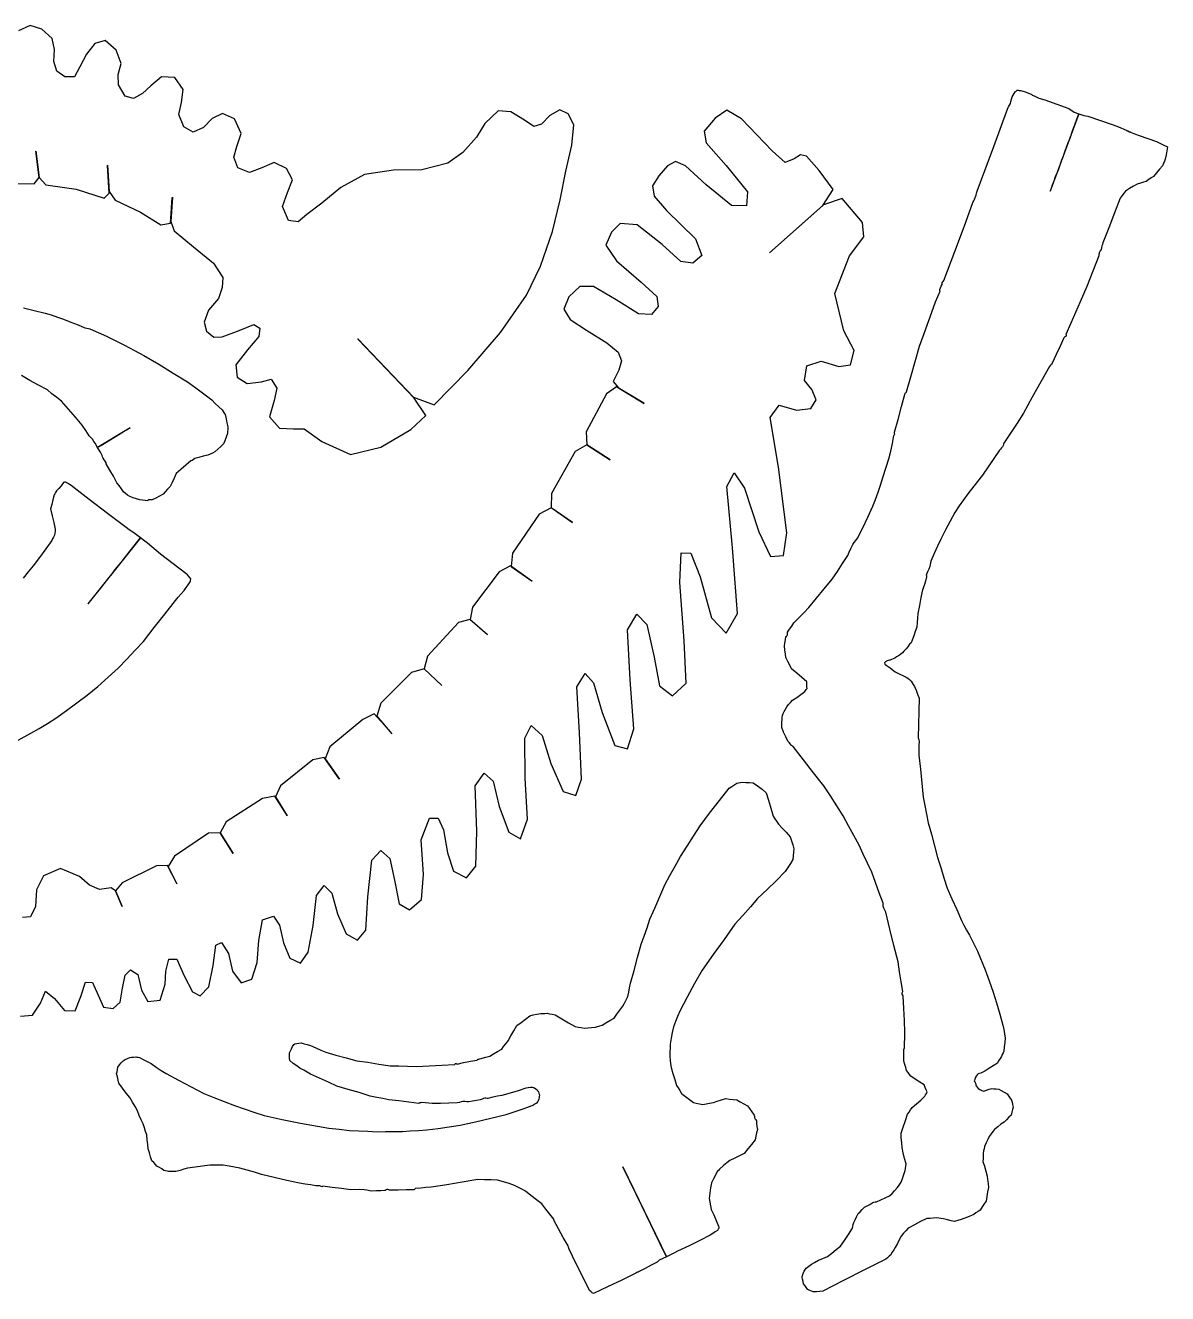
# Model space of a CAD drawing. Header units: millimetres. Extents: x 97 to 167.9, y 1 to 47.4.
# Drawn here: x 126.44 to 167.92, y 1.15 to 47.22 of the extents above; entities that cross this region are included whole.
import ezdxf

# ---------------------------------------------------------------- set-up
doc = ezdxf.new("R2010")
doc.units = ezdxf.units.MM

msp = doc.modelspace()

# ---------------------------------------------------------------- linework, layer by layer
at = {"flags": 128}
for points in [[(143.6973, 36.0631), (144.644425, 37.419533), (145.151733, 38.480333), (145.589233, 39.730333), (145.866633, 40.882633), (146.06365, 41.92285), (146.291217, 42.868283), (146.359883, 43.61195), (146.1483, 44.0067), (145.850917, 44.155417), (145.484883, 43.94375), (145.1875, 43.62915), (144.907283, 43.543333), (144.564167, 43.77215), (144.078083, 44.08675), (143.614883, 44.115367), (143.12875, 43.652017), (142.819967, 43.165767), (142.333883, 42.605167), (141.784867, 42.216133), (140.841317, 41.97015), (139.811933, 41.96445), (138.753967, 41.804267), (137.901867, 41.33515), (137.209867, 40.768817), (136.6666, 40.3455), (136.3464, 40.088117), (136.00325, 40.128133), (135.780217, 40.637283), (135.9575, 41.1464), (136.1405, 41.615467), (135.923183, 42.021633), (135.482833, 42.244733), (135.031083, 42.050233), (134.579283, 41.872883), (134.1618, 42.044533), (134.013133, 42.433533), (134.127483, 42.816783), (134.281883, 43.2973), (134.041717, 43.823633), (133.607133, 44.023833), (133.229667, 43.835033), (132.915133, 43.508983), (132.537733, 43.343067), (132.20035, 43.531867), (132.011617, 43.97805), (132.1088, 44.418533), (132.171733, 44.893333), (131.874383, 45.3224), (131.388283, 45.356717), (130.999367, 45.024917), (130.696267, 44.750317), (130.370317, 44.561567), (130.061517, 44.653083), (129.82705, 45.064983), (129.815617, 45.442533), (129.918567, 45.837267), (129.741267, 46.317767), (129.34665, 46.672433), (128.969233, 46.56375), (128.660433, 46.180467), (128.42595, 45.717117), (128.225767, 45.351), (127.87695, 45.3567), (127.585317, 45.562667), (127.476683, 45.905883), (127.49955, 46.34635), (127.413767, 46.7411), (127.042033, 47.084367), (126.618867, 47.22165), (126.195667, 47.027133)], [(158.2442, 12.4794), (158.1919, 12.8384), (158.1409, 13.2067), (157.986, 13.7976), (157.8354, 14.3969), (157.6869, 15.0063), (157.6513, 15.0776), (157.6211, 15.1514), (157.5977, 15.2287), (157.5915, 15.2545), (157.589, 15.2912), (157.5893, 15.3357), (157.4463, 15.7096), (157.3092, 16.0866), (157.1796, 16.4668), (157.0191, 16.7876), (156.8642, 17.1109), (156.7162, 17.4378), (156.5329, 17.7915), (156.3396, 18.1469), (156.1372, 18.5065), (155.9122, 18.8683), (155.6777, 19.2342), (155.434, 19.6022), (155.0658, 20.0706), (154.6947, 20.5462), (154.3209, 21.0271), (154.3064, 21.0424), (154.285, 21.054), (154.2582, 21.0628), (154.2264, 21.1135), (154.1843, 21.1663), (154.1335, 21.2231), (154.0535, 21.3834), (153.9789, 21.5464), (153.9113, 21.7129), (153.911, 21.8018), (153.9141, 21.8993), (153.9199, 22.0069), (153.929, 22.0781), (153.9433, 22.1521), (153.9648, 22.2294), (154.003, 22.3004), (154.0449, 22.3809), (154.0896, 22.4698), (154.1608, 22.5504), (154.2318, 22.6306), (154.3032, 22.7107), (154.4544, 22.8084), (154.6032, 22.9118), (154.7484, 23.0223), (154.7752, 23.0577), (154.8015, 23.0936), (154.8287, 23.129), (154.8222, 23.1997), (154.8194, 23.2804), (154.8197, 23.3695), (154.6454, 23.5273), (154.4608, 23.6866), (154.2675, 23.8506), (154.2026, 23.9805), (154.1339, 24.1179), (154.0627, 24.2604), (154.0425, 24.3902), (154.0235, 24.5301), (154.0091, 24.6787), (154.0244, 24.7823), (154.0414, 24.8952), (154.0626, 25.0172), (154.0805, 25.0262), (154.0958, 25.0406), (154.1074, 25.062), (154.1135, 25.0938), (154.116, 25.133), (154.1163, 25.1776), (154.1966, 25.2848), (154.2736, 25.3966), (154.3478, 25.516), (154.526, 25.6943), (154.7064, 25.8804), (154.8911, 26.0772), (155.1672, 26.4154), (155.4488, 26.7566), (155.7373, 27.1013), (155.9309, 27.3825), (156.1202, 27.6712), (156.3076, 27.9649), (156.3638, 28.0888), (156.4237, 28.2235), (156.4858, 28.3661), (156.539, 28.4372), (156.5978, 28.5111), (156.6636, 28.5888), (156.851, 28.9716), (157.0352, 29.36), (157.2161, 29.7551), (157.3141, 30.0043), (157.4093, 30.2595), (157.5016, 30.5214), (157.5958, 30.8351), (157.8042, 31.4738), (157.8666, 31.7503), (157.926, 32.0319), (157.9824, 32.3201), (157.9975, 32.3345), (158.0088, 32.3558), (158.0177, 32.3826), (158.0089, 32.4003), (158.0054, 32.421), (158.0092, 32.4449), (158.1338, 32.908), (158.2611, 33.3791), (158.3924, 33.8612), (158.4098, 33.8698), (158.4249, 33.8845), (158.4367, 33.9058), (158.5934, 34.4515), (158.7548, 35.0063), (158.9177, 35.5711), (159.0871, 36.0341), (159.2534, 36.5024), (159.417, 36.9782), (159.4968, 37.1742), (159.5771, 37.3703), (159.6571, 37.566), (159.648, 37.5838), (159.6448, 37.604), (159.6482, 37.6285), (159.6717, 37.6843), (159.7017, 37.7441), (159.7373, 37.8066), (159.7338, 37.8271), (159.7346, 37.8564), (159.7371, 37.8955), (159.7555, 37.9046), (159.7758, 37.9213), (159.7996, 37.9491), (160.0658, 38.6544), (160.329, 39.3624), (160.5905, 40.0764), (160.8508, 40.79), (160.8865, 40.8521), (160.9222, 40.9148), (160.9154, 40.9131), (160.9665, 41.0484), (160.9811, 41.1222), (161.0022, 41.1998), (161.2822, 41.9454), (161.5601, 42.6942), (161.8407, 43.4512), (162.1249, 44.2097), (162.1482, 44.2661), (162.1782, 44.326), (162.2141, 44.3879), (162.2284, 44.4618), (162.2498, 44.5396), (162.2762, 44.6198), (162.3118, 44.6817), (162.3474, 44.7444), (162.3829, 44.8062), (162.4067, 44.8183), (162.4337, 44.8388), (162.4634, 44.8691), (162.4956, 44.8625), (162.5348, 44.86), (162.579, 44.8601), (162.713, 44.8153), (162.8487, 44.7654), (162.989, 44.7085), (162.9978, 44.6909), (163.0792, 44.6614), (163.2511, 44.5826), (163.4637, 44.5162), (163.8973, 44.361), (164.3335, 44.201), (164.5304, 44.0739), (164.6992, 44.0099), (163.658, 41.1942), (163.6883, 41.2729), (163.7155, 41.3395), (163.7458, 41.4304), (163.8003, 41.5727), (163.8517, 41.7271), (163.9546, 41.9693), (164.0848, 42.3417), (164.1241, 42.4476), (164.2028, 42.6626), (164.2997, 42.929), (164.3783, 43.1198), (164.4147, 43.2348), (164.4449, 43.3196), (164.4843, 43.4286), (164.5539, 43.6042), (164.6296, 43.8191), (164.6992, 44.0099), (164.8818, 43.9431), (165.0283, 43.9248), (165.4852, 43.7676), (165.9457, 43.6039), (166.1385, 43.5362), (166.4177, 43.4167), (166.432, 43.4019), (166.4533, 43.3899), (166.4453, 43.4016), (166.4775, 43.3954), (166.5326, 43.3498), (166.5603, 43.3544), (166.5741, 43.3394), (166.7547, 43.271), (166.8923, 43.2247), (167.1981, 43.1166), (167.5131, 43.0069), (167.6429, 42.9384), (167.7801, 42.8739), (167.9226, 42.8111), (167.8996, 42.6659), (167.8695, 42.517), (167.8336, 42.3658), (167.8071, 42.2856), (167.7752, 42.2029), (167.7361, 42.1165), (167.6326, 41.998), (167.5243, 41.8708), (167.4149, 41.7336), (167.3286, 41.6837), (167.2405, 41.6238), (167.148, 41.5554), (167.0444, 41.5256), (166.9342, 41.4933), (166.8184, 41.4575), (166.6784, 41.3805), (166.5368, 41.2946), (166.3909, 41.199), (166.332, 41.1254), (166.2687, 41.0423), (166.204, 40.9498), (165.9962, 40.4162), (165.7852, 39.872), (165.5709, 39.3198), (165.5535, 39.2666), (165.5381, 39.2079), (165.5267, 39.1417), (165.5035, 39.0856), (165.4733, 39.0263), (165.4376, 38.9636), (165.4313, 38.9317), (165.4287, 38.8928), (165.4287, 38.8477), (165.2098, 38.293), (164.9832, 37.7349), (164.7516, 37.1737), (164.5794, 36.7916), (164.4043, 36.3989), (164.2259, 35.998), (164.2349, 35.9803), (164.2385, 35.9598), (164.2352, 35.9357), (164.2117, 35.924), (164.1842, 35.9036), (164.155, 35.8734), (164.0149, 35.574), (163.8735, 35.2651), (163.7273, 34.9471), (163.7004, 34.9115), (163.6687, 34.8731), (163.6293, 34.8317), (163.3213, 34.2766), (163.0082, 33.7125), (162.6937, 33.1393), (162.4534, 32.7744), (162.2126, 32.409), (161.9723, 32.0441), (161.9609, 32.009), (161.9457, 31.9635), (161.928, 31.91), (161.8959, 31.8719), (161.8564, 31.83), (161.8119, 31.7853), (161.6073, 31.4828), (161.4022, 31.1797), (161.1973, 30.8772), (161.0192, 30.6545), (160.663, 30.2092), (160.5054, 29.9901), (160.3513, 29.7636), (160.1998, 29.5322), (160.0243, 29.2151), (159.8528, 28.8909), (159.683, 28.5614), (159.5672, 28.303), (159.4489, 28.0371), (159.3268, 27.7601), (159.3115, 27.7009), (159.3002, 27.6354), (159.2912, 27.564), (159.2491, 27.4698), (159.2057, 27.3652), (159.1573, 27.2523), (159.1664, 27.2344), (159.1703, 27.214), (159.1667, 27.1901), (159.1256, 27.0358), (159.0774, 26.8783), (159.0239, 26.7183), (158.9642, 26.4365), (158.9081, 26.1479), (158.8544, 25.8539), (158.8456, 25.6939), (158.8313, 25.5307), (158.8101, 25.3642), (158.7566, 25.2038), (158.7031, 25.044), (158.6494, 24.8832), (158.6043, 24.7973), (158.5533, 24.7403), (158.4904, 24.6474), (158.4304, 24.5724), (158.3375, 24.4945), (158.2895, 24.4315), (158.1846, 24.3445), (158.0797, 24.2876), (158.0138, 24.2396), (157.8913, 24.1873), (157.8489, 24.1646), (157.8219, 24.1616), (157.774, 24.1526), (157.738, 24.1436), (157.714, 24.1286), (157.696, 24.1167), (157.6781, 24.1017), (157.6691, 24.0897), (157.6469, 24.0676), (157.6566, 24.019), (157.699, 23.9787), (157.744, 23.9547), (157.8445, 23.88), (157.9179, 23.8288), (157.9778, 23.7808), (158.0258, 23.7389), (158.106, 23.6988), (158.203, 23.6515), (158.3111, 23.6006), (158.4267, 23.5474), (158.4872, 23.5143), (158.5503, 23.4635), (158.614, 23.3959), (158.6434, 23.3371), (158.6817, 23.274), (158.7295, 23.209), (158.7891, 23.0764), (158.8456, 22.9327), (158.8989, 22.7811), (158.8899, 22.3092), (158.8784, 21.8295), (158.8632, 21.3383), (158.8807, 21.3028), (158.8933, 21.2643), (158.8988, 21.2227), (158.8923, 21.057), (158.8897, 20.8842), (158.8899, 20.706), (158.9428, 20.1989), (158.9964, 19.6909), (159.0498, 19.183), (159.1119, 18.8803), (159.172, 18.5695), (159.2281, 18.248), (159.3436, 17.8381), (159.4566, 17.4205), (159.5663, 16.9922), (159.682, 16.627), (159.8005, 16.2562), (159.9223, 15.8789), (160.0915, 15.4957), (160.2637, 15.1075), (160.4391, 14.7117), (160.5281, 14.5337), (160.625, 14.353), (160.7331, 14.1687), (160.8753, 13.8838), (161.0127, 13.5959), (161.2938, 12.9127), (161.4424, 12.5127), (161.5876, 12.1024), (161.7096, 11.7114), (161.8278, 11.3094), (161.9435, 10.8997), (161.973, 10.7519), (162.0008, 10.5944), (162.0237, 10.4282), (162.0087, 10.2798), (161.9917, 10.1224), (161.9705, 9.956), (161.947, 9.8995), (161.9198, 9.8348), (161.8906, 9.7599), (161.8364, 9.6887), (161.786, 9.6118), (161.7387, 9.5283), (161.5872, 9.4304), (161.4358, 9.3326), (161.2847, 9.2343), (161.2133, 9.1987), (161.1339, 9.1657), (161.044, 9.1369), (161.0121, 9.098), (160.9755, 9.0509), (160.9373, 8.9937), (160.9284, 8.9671), (160.9168, 8.9328), (160.9017, 8.8872), (160.922, 8.8463), (160.9404, 8.7954), (160.9551, 8.7358), (160.9755, 8.6947), (161.0049, 8.6494), (161.0441, 8.6023), (161.106, 8.5662), (161.1739, 8.5335), (161.2488, 8.504), (161.3408, 8.5433), (161.4361, 8.5753), (161.5339, 8.6022), (161.6107, 8.5958), (161.6969, 8.5878), (161.7922, 8.5752), (161.8839, 8.5256), (161.9848, 8.471), (162.0949, 8.4148), (162.1386, 8.3409), (162.1927, 8.2636), (162.255, 8.1833), (162.2729, 8.1031), (162.2935, 8.0177), (162.3176, 7.925), (162.2934, 7.8395), (162.2676, 7.7442), (162.2376, 7.64), (162.1607, 7.5574), (162.0772, 7.4707), (161.9878, 7.3818), (161.8718, 7.3018), (161.7538, 7.2133), (161.6318, 7.1149), (161.5726, 7.0406), (161.5095, 6.9578), (161.4446, 6.8652), (161.3911, 6.7493), (161.3348, 6.6258), (161.2751, 6.4915), (161.2611, 6.4171), (161.2423, 6.3346), (161.2217, 6.2419), (161.222, 6.1525), (161.2193, 6.0556), (161.2129, 5.9482), (161.27, 5.7761), (161.3197, 5.6007), (161.3644, 5.4223), (161.3851, 5.2927), (161.4034, 5.1529), (161.4177, 5.0039), (161.3846, 4.8471), (161.3555, 4.683), (161.3283, 4.514), (161.261, 4.4134), (161.1887, 4.304), (161.115, 4.1843), (161.0407, 4.141), (160.9634, 4.0864), (160.8831, 4.0242), (160.6607, 3.9351), (160.4299, 3.8487), (160.1885, 3.766), (160.0612, 3.7984), (159.9248, 3.8342), (159.779, 3.873), (159.7021, 3.8792), (159.6159, 3.8871), (159.5206, 3.8997), (159.2986, 3.8846), (159.173, 3.8819), (158.9543, 3.7724), (158.7304, 3.6537), (158.5054, 3.5256), (158.4162, 3.4368), (158.3299, 3.3422), (158.2472, 3.2406), (158.1785, 3.1107), (158.1077, 2.9709), (158.033, 2.8222), (157.977, 2.7425), (157.9172, 2.6527), (157.8549, 2.5546), (157.8052, 2.5077), (157.7481, 2.4568), (157.6856, 2.4035), (156.9197, 2.0206), (156.1562, 1.6327), (155.3968, 1.237), (155.2897, 1.228), (155.1748, 1.2216), (155.0494, 1.2192), (154.9931, 1.2422), (154.9279, 1.27), (154.8534, 1.2991), (154.8122, 1.368), (154.7617, 1.4383), (154.7021, 1.5134), (154.6843, 1.5931), (154.6663, 1.6733), (154.6486, 1.7536), (154.6689, 1.8151), (154.6931, 1.8871), (154.72, 1.9674), (154.7466, 2.0029), (154.7731, 2.0383), (154.8002, 2.0741), (154.8977, 2.1456), (154.9959, 2.2168), (155.0941, 2.288), (155.2417, 2.3618), (155.3995, 2.434), (155.5658, 2.5017), (155.7264, 2.6263), (155.8863, 2.7509), (156.0468, 2.8757), (156.1866, 3.0859), (156.3282, 3.3058), (156.4746, 3.5346), (156.4895, 3.5935), (156.5066, 3.6616), (156.528, 3.7393), (156.5754, 3.8366), (156.6261, 3.9445), (156.6796, 4.0604), (156.7569, 4.1281), (156.8363, 4.2051), (156.9198, 4.2916), (157.0145, 4.3389), (157.1131, 4.3949), (157.2137, 4.4611), (157.2523, 4.4732), (157.2993, 4.4812), (157.3561, 4.4878), (157.5042, 4.5617), (157.6617, 4.6335), (157.8284, 4.7013), (157.9176, 4.7903), (158.0091, 4.8874), (158.1045, 4.9951), (158.1453, 5.0602), (158.1938, 5.1288), (158.2469, 5.1999), (158.2917, 5.3335), (158.3387, 5.475), (158.3897, 5.6273), (158.3985, 5.6987), (158.4101, 5.7782), (158.4249, 5.8679), (158.3719, 6.0638), (158.3237, 6.2627), (158.2827, 6.4651), (158.265, 6.634), (158.2524, 6.8059), (158.2473, 6.9813), (158.321, 7.2032), (158.3988, 7.4354), (158.4787, 7.676), (158.532, 7.747), (158.5883, 7.8261), (158.6482, 7.9164), (158.8058, 8.0461), (158.9598, 8.1838), (159.1113, 8.3263), (159.1353, 8.3673), (159.1608, 8.4178), (159.1913, 8.4775), (159.1531, 8.5543), (159.1166, 8.6403), (159.0846, 8.736), (158.9242, 8.8338), (158.7609, 8.9372), (158.595, 9.0475), (158.5537, 9.1161), (158.5031, 9.1864), (158.4432, 9.2613), (158.4138, 9.365), (158.3811, 9.4752), (158.3452, 9.5909), (158.3428, 9.7299), (158.3419, 9.8786), (158.3454, 10.036), (158.3506, 10.0388), (158.3607, 10.0507), (158.3721, 10.0718), (158.3722, 10.2501), (158.3749, 10.4361), (158.3811, 10.633), (158.3637, 11.0694), (158.3428, 11.5114), (158.3188, 11.9602), (158.3012, 11.9956), (158.2886, 12.0343), (158.2833, 12.076), (158.2859, 12.0839), (158.2922, 12.1025), (158.301, 12.1291), (158.2442, 12.4794)], [(156.8921, 39.5404), (156.836592, 40.064908), (156.103883, 40.936767), (155.427917, 40.7049), (153.465183, 38.9625), (153.459183, 38.95705), (155.397917, 40.67765), (155.77495, 41.256267), (155.262883, 41.945733), (154.8062, 42.471967), (154.596383, 42.522017), (154.3657, 42.372267), (154.032983, 42.2447), (153.5599, 42.668433), (152.444817, 43.82215), (151.915233, 44.139667), (151.494783, 43.855533), (151.088317, 43.3816), (151.159817, 42.953833), (151.894717, 42.12785), (152.66395, 41.179667), (152.6339, 40.66495), (152.084017, 40.6736), (151.16255, 41.433933), (150.415167, 42.11735), (150.055517, 42.272017), (149.7671, 42.113517), (149.452383, 41.761283), (149.216917, 41.388233), (149.273717, 41.012867), (149.730733, 40.492317), (150.7832, 39.473417), (151.0123, 38.860467), (150.677967, 38.578033), (150.2451, 38.638667), (149.569617, 39.26695), (148.657433, 39.98095), (148.046217, 40.027033), (147.721683, 39.70975), (147.5216, 39.237533), (147.907467, 38.668783), (148.799833, 37.8983), (149.37695, 37.37205), (149.422833, 37.0086), (149.179917, 36.7219), (148.710667, 36.738317), (147.891883, 37.247333), (147.072417, 37.73905), (146.573433, 37.733867), (146.177533, 37.362583), (145.995983, 36.9182), (146.230417, 36.540183), (146.819533, 36.14535), (147.560267, 35.685983), (147.96875, 35.35125), (148.091667, 35.041417), (147.989333, 34.696417), (147.792267, 34.287067), (147.98195, 34.054433), (148.91815, 33.482567), (148.901517, 33.4933), (147.91515, 34.091633), (147.54185, 33.83855), (146.805883, 32.458417), (146.829217, 31.98135), (147.674883, 31.43675), (147.6762, 31.437083), (146.834483, 31.982683), (146.406233, 31.737917), (145.553383, 30.217917), (145.534767, 29.702667), (146.311833, 29.161333), (146.311883, 29.16215), (145.5347, 29.700217), (145.0991, 29.460283), (144.138317, 28.05395), (144.086733, 27.568933), (144.840867, 27.028667), (144.83435, 27.034333), (144.0604, 27.585883), (143.646133, 27.365733), (142.675517, 26.09295), (142.590983, 25.638167), (143.229717, 25.080433), (143.226633, 25.077017), (142.584583, 25.636817), (142.174233, 25.526883), (141.04865, 24.307083), (140.924117, 23.847333), (141.560583, 23.243867), (141.562617, 23.243233), (140.926517, 23.845083), (140.461467, 23.719567), (139.345833, 22.597133), (139.203567, 22.133717), (139.746367, 21.488683), (139.726367, 21.531267), (139.113192, 22.214967), (138.6989, 22.0084), (137.504975, 21.0096), (137.335417, 20.57605), (137.851083, 19.84065), (137.842417, 19.854583), (137.295067, 20.632083), (136.8775, 20.5425), (135.712817, 19.597533), (135.527483, 19.193333), (135.953817, 18.507867), (135.95, 18.516667), (135.5062, 19.223083), (135.05615, 19.138217), (133.73055, 18.291833), (133.5169, 17.89475), (133.9857, 17.13855)], [(125.703817, 41.4725), (126.761817, 41.46675), (126.9391, 41.695567), (126.8247, 42.656633)], [(126.8247, 42.656633), (126.9391, 41.695567), (127.190733, 41.432417), (128.283017, 41.266517), (129.30665, 40.946167), (129.48965, 41.1235), (129.42105, 42.1303), (129.42105, 42.14175), (129.48965, 41.186467), (129.70695, 40.87755), (130.625883, 40.4314), (131.358317, 39.973983), (131.71245, 40.030983), (131.777117, 40.951883), (131.782833, 40.986183), (131.71995, 40.0995), (131.845767, 39.756283), (132.549167, 39.178567), (133.27545, 38.577917), (133.618567, 38.06305), (133.5957, 37.696933), (133.4527, 37.3022), (133.098167, 36.878867), (132.938017, 36.4384), (133.018067, 36.112333), (133.286883, 35.90065), (133.584233, 35.906367), (134.207583, 36.140917), (134.733717, 36.3583), (134.962483, 36.22675), (134.916733, 35.92355), (134.504967, 35.437267), (134.081767, 34.888083), (134.138933, 34.447617), (134.493533, 34.2074), (135.013933, 34.2703), (135.368483, 34.373283), (135.580067, 34.047217), (135.4771, 33.589567), (135.30555, 33.006083), (135.66585, 32.58845), (136.180533, 32.571317), (136.563683, 32.5599), (137.209883, 32.102233), (138.244967, 31.638833), (139.3487, 31.902), (140.435283, 32.542717), (140.984233, 33.05185), (140.561033, 33.6811), (138.525167, 35.814833), (138.51945, 35.83775), (140.53245, 33.715417), (141.29305, 33.440817), (142.511175, 34.687858), (143.6973, 36.0631)], [(126.2655, 11.23525), (126.69725, 11.272183), (126.987117, 11.705783), (127.17985, 12.14395), (127.499733, 11.87645), (127.869067, 11.44035), (128.252233, 11.4222), (128.460333, 11.94575), (128.62795, 12.459767), (128.885933, 12.459067), (129.082, 11.996767), (129.279017, 11.557283), (129.626633, 11.512183), (129.889633, 11.7406), (129.970875, 12.247133), (130.0677, 12.7187), (130.260558, 12.916033), (130.5278, 12.748567), (130.6612, 12.174433), (130.894233, 11.767767), (131.337583, 11.8099), (131.52565, 12.391717), (131.5481, 12.866667), (131.649017, 13.303483), (131.947, 13.300867), (132.2048, 12.6923), (132.510117, 12.11585), (132.789717, 11.964883), (133.1093, 12.29965), (133.260467, 13.072467), (133.3643, 13.813033), (133.5693, 13.9066), (133.8255, 13.5045), (133.961667, 12.8673), (134.279683, 12.439383), (134.669967, 12.570033), (134.86505, 13.1801), (134.92555, 13.974467), (135.052967, 14.7312), (135.454617, 14.861283), (135.674267, 14.5356), (135.821883, 13.8978), (136.04215, 13.342517), (136.429017, 13.157967), (136.7116, 13.557517), (136.8891, 14.52405), (137.01515, 15.613417), (137.290467, 15.97885), (137.569467, 15.69615), (137.780933, 14.952117), (138.090317, 14.22065), (138.5095, 13.994433), (138.801817, 14.359133), (138.8761, 15.5656), (139.0306, 16.894467), (139.3511, 17.246417), (139.6759, 16.961533), (139.844767, 16.167883), (140.01615, 15.3053), (140.395917, 15.092433), (140.826733, 15.473533), (140.903683, 16.375917), (140.819883, 17.635833), (141.114817, 18.419117), (141.435917, 18.4211), (141.6224, 17.999317), (141.777767, 17.160417), (141.9932, 16.502283), (142.457383, 16.256717), (142.79855, 16.68215), (142.8412, 17.94755), (142.78175, 19.601917), (143.107317, 20.0626), (143.431783, 19.772017), (143.651667, 18.844033), (143.997617, 17.915917), (144.4216, 17.666467), (144.6734, 18.382783), (144.588917, 19.872033), (144.577367, 21.3293), (144.805767, 21.794533), (145.212533, 21.42555), (145.5259, 20.4128), (145.976367, 19.387967), (146.43435, 19.251633), (146.6343, 19.844283), (146.5702, 21.521867), (146.465517, 23.18995), (146.77525, 23.67995), (147.0747, 23.344617), (147.3902, 22.257367), (147.84415, 21.066067), (148.3141, 20.940667), (148.54325, 21.663817), (148.409683, 23.4478), (148.3117, 25.2589), (148.6487, 25.83945), (149.014633, 25.455167), (149.273817, 24.2673), (149.4657, 23.231667), (149.9472, 22.864867), (150.444717, 23.323117), (150.368667, 24.869383), (150.204617, 26.981783), (150.255483, 28.057533), (150.60505, 28.052433), (150.948267, 27.18745), (151.353867, 25.700267), (151.889483, 25.147333), (152.30735, 25.861717), (152.116167, 28.244917), (151.91185, 30.473933), (152.187525, 30.97135), (152.5569, 30.4147), (153.077675, 28.818817), (153.505967, 27.932683), (153.977533, 27.961967), (154.096467, 28.7821), (153.791033, 31.176433), (153.492033, 32.979767), (153.81685, 33.423233), (154.450233, 33.238483), (154.969267, 33.305783), (155.156083, 33.61815), (155.001783, 33.99255), (154.73665, 34.3261), (154.8188, 34.849783), (155.343033, 35.025783), (155.981533, 34.82935), (156.408617, 34.889483), (156.536433, 35.411033), (156.168983, 36.128), (155.8373, 37.479917), (156.36655, 38.854133), (156.8921, 39.5404)], [(126.3723, 36.9579), (126.7668, 36.8622), (127.1569, 36.7706), (127.3853, 36.7022), (127.6084, 36.6276), (127.8276, 36.5489), (128.0972, 36.4461), (128.3555, 36.3426), (128.6055, 36.2381), (128.6734, 36.2259), (128.731, 36.2109), (128.779, 36.1969), (129.0837, 36.0654), (129.3835, 35.9272), (129.6791, 35.7845), (130.0449, 35.6012), (130.4015, 35.4157), (130.7477, 35.2312), (131.2856, 34.9124), (131.8154, 34.5928), (132.3339, 34.2726), (132.6327, 34.0493), (132.9255, 33.8316), (133.2138, 33.6174), (133.339, 33.4875), (133.463, 33.3657), (133.5859, 33.255), (133.6296, 33.1929), (133.6677, 33.1356), (133.7009, 33.0819), (133.7289, 32.9288), (133.7609, 32.7806), (133.7979, 32.6383), (133.7919, 32.5473), (133.7851, 32.4676), (133.7773, 32.3963), (133.7333, 32.2592), (133.688, 32.1335), (133.6425, 32.0163), (133.5377, 31.9219), (133.433, 31.8276), (133.3288, 31.7331), (133.2383, 31.6866), (133.071, 31.6104), (132.9054, 31.5672), (132.748, 31.5246), (132.6019, 31.4828), (132.5485, 31.4501), (132.4987, 31.4213), (132.4541, 31.3986), (132.2705, 31.2407), (132.0908, 31.0873), (131.9163, 30.9397), (131.8466, 30.7722), (131.7759, 30.6159), (131.7045, 30.4681), (131.6086, 30.3744), (131.5238, 30.2817), (131.4473, 30.1901), (131.3119, 30.121), (131.177, 30.0524), (131.042, 29.9835), (131.003, 29.9899), (130.97, 29.991), (130.9424, 29.9883), (130.9189, 29.9821), (130.9015, 29.9708), (130.8886, 29.9554), (130.7891, 29.9603), (130.6936, 29.9701), (130.6033, 29.986), (130.4772, 30.0209), (130.3559, 30.0624), (130.2386, 30.1082), (130.1531, 30.161), (130.0774, 30.2167), (130.0116, 30.2713), (129.9296, 30.3912), (129.8491, 30.5027), (129.7694, 30.6028), (129.6385, 30.8412), (129.5104, 31.0698), (129.3815, 31.2887), (129.372, 31.3295), (129.3416, 31.3855), (129.3093, 31.4346), (129.2732, 31.5026), (129.2472, 31.5529), (129.2286, 31.5983), (129.2197, 31.623), (129.1734, 31.7218), (129.0685, 31.884), (129.2267, 31.981), (129.3061, 32.0305), (129.4069, 32.0925), (129.7451, 32.2968), (129.8353, 32.3548), (129.9352, 32.4165), (130.0335, 32.475), (130.1176, 32.5265), (130.1748, 32.5625), (130.2437, 32.6052), (129.0673, 31.8848), (128.9761, 32.0407), (128.9248, 32.1096), (128.8794, 32.1888), (128.7606, 32.3167), (128.6339, 32.5074), (128.504, 32.6938), (128.2605, 32.9922), (128.012, 33.2848), (127.7592, 33.5735), (127.5824, 33.7029), (127.4098, 33.8382), (127.2415, 33.9784), (126.9192, 34.1512), (126.6061, 34.3263), (126.3033, 34.501)], [(126.181, 21.2571), (126.6434, 21.5054), (126.9483, 21.683), (127.2492, 21.8647), (127.5439, 22.0517), (127.9361, 22.3306), (128.3171, 22.6085), (128.6899, 22.8868), (129.0713, 23.2113), (129.4469, 23.5418), (129.8177, 23.8758), (130.1285, 24.2045), (130.4337, 24.527), (130.7349, 24.8454), (131.125, 25.3447), (131.5106, 25.8387), (131.8912, 26.3281), (131.9904, 26.4532), (132.0956, 26.5735), (132.205, 26.6893), (132.2824, 26.7997), (132.3541, 26.9047), (132.4217, 27.005), (132.4349, 27.0477), (132.4468, 27.1183), (132.3885, 27.193), (132.3302, 27.2562), (132.2725, 27.3108), (131.8117, 27.6645), (131.3511, 28.0179), (130.8801, 28.4101), (130.7825, 28.4882), (130.6272, 28.602), (128.7163, 26.2134), (128.7216, 26.2193), (128.7108, 26.2076), (128.8236, 26.3343), (128.9608, 26.5171), (129.1662, 26.7654), (129.3027, 26.9409), (129.4687, 27.1587), (129.6074, 27.3154), (129.7078, 27.4565), (129.9175, 27.7119), (130.2515, 28.1288), (130.6272, 28.602), (130.3848, 28.7884), (130.2148, 28.8985), (130.0991, 28.9834), (129.4271, 29.4902), (128.7647, 29.9985), (128.1122, 30.5062), (128.041, 30.5465), (127.9694, 30.5868), (127.8976, 30.6269), (127.8698, 30.6263), (127.8458, 30.6213), (127.8279, 30.6109), (127.7421, 30.5002), (127.6549, 30.3991), (127.5685, 30.3079), (127.5417, 30.2507), (127.5152, 30.202), (127.4879, 30.1649), (127.4464, 29.9847), (127.4033, 29.8144), (127.3615, 29.6542), (127.4204, 29.4068), (127.4733, 29.1643), (127.5225, 28.9258), (127.5205, 28.8457), (127.5126, 28.7706), (127.5002, 28.7001), (127.4641, 28.6324), (127.4335, 28.5713), (127.4068, 28.5141), (127.1861, 28.2025), (126.9594, 27.8958), (126.7281, 27.5941), (126.5416, 27.3674), (126.36, 27.147)], [(151.5719, 3.4409), (151.4902, 3.3937), (151.4038, 3.3396), (151.314, 3.2813), (150.933, 3.086), (150.5448, 2.8891), (150.1293, 2.693), (150.0171, 2.6379), (149.7199, 2.4935), (149.6373, 2.6635), (149.3029, 3.3627), (148.993, 3.9921), (148.6247, 4.759), (148.3915, 5.2344), (148.2769, 5.4751), (148.1402, 5.755), (149.7199, 2.4935), (149.456, 2.3628), (149.3838, 2.3001), (149.172, 2.1814), (148.9528, 2.0674), (148.7293, 1.9568), (148.7227, 1.9517), (148.7091, 1.9489), (148.6923, 1.9368), (148.6695, 1.9271), (148.6464, 1.918), (148.6117, 1.8935), (148.0974, 1.6461), (147.5833, 1.399), (147.0691, 1.1517), (147.0201, 1.1861), (146.9747, 1.2247), (146.9336, 1.2708), (146.6862, 1.7611), (146.4359, 2.2604), (146.1854, 2.7699), (146.1755, 2.801), (146.1626, 2.8413), (146.1493, 2.8921), (145.9723, 3.1941), (145.7994, 3.5028), (145.6304, 3.8164), (145.6338, 3.8212), (145.6369, 3.836), (145.637, 3.8601), (145.4921, 4.0349), (145.3458, 4.2182), (145.1972, 4.4125), (145.0002, 4.5578), (144.8011, 4.7148), (144.6008, 4.8796), (144.4754, 4.9436), (144.3448, 5.011), (144.208, 5.0828), (144.0102, 5.1482), (143.8049, 5.2126), (143.5882, 5.2744), (143.353, 5.2861), (143.1134, 5.2913), (142.8706, 5.2916), (142.3107, 5.1981), (141.7443, 5.1092), (141.1734, 5.0236), (140.9905, 5.0059), (140.7992, 4.9866), (140.5969, 4.9654), (140.5858, 4.9492), (140.5693, 4.9362), (140.5467, 4.9279), (140.2674, 4.922), (139.9772, 4.914), (139.6784, 4.9046), (139.6623, 4.916), (139.6375, 4.9262), (139.6018, 4.9341), (139.5741, 4.9295), (139.5426, 4.9197), (139.5073, 4.9032), (139.3523, 4.8905), (139.1922, 4.8813), (139.0255, 4.8762), (138.9379, 4.8895), (138.8449, 4.9061), (138.7452, 4.9271), (138.5931, 4.9291), (138.2592, 4.9279), (137.9229, 4.9692), (137.5867, 5.0108), (137.2509, 5.0517), (137.2476, 5.047), (137.2349, 5.039), (137.2116, 5.0302), (137.1904, 5.0453), (137.1594, 5.06), (137.1191, 5.0716), (137.0859, 5.0704), (137.0436, 5.0684), (136.9916, 5.0638), (136.7991, 5.1013), (136.6029, 5.1339), (136.4029, 5.1606), (135.941, 5.2655), (135.4793, 5.3708), (135.0179, 5.4757), (134.7602, 5.5595), (134.4993, 5.6381), (134.2337, 5.7104), (134.0413, 5.7482), (133.8403, 5.7845), (133.6283, 5.8187), (133.4765, 5.8209), (133.3136, 5.8209), (133.1419, 5.8196), (132.8761, 5.7871), (132.6069, 5.7502), (132.3329, 5.7065), (132.202, 5.6691), (132.0602, 5.6303), (131.9099, 5.5896), (131.8298, 5.59), (131.7389, 5.5883), (131.639, 5.5852), (131.5902, 5.5953), (131.5349, 5.6095), (131.4746, 5.628), (131.3931, 5.6852), (131.3082, 5.7374), (131.2185, 5.7832), (131.1652, 5.8452), (131.1061, 5.9107), (131.0412, 5.9808), (130.9922, 6.1193), (130.9487, 6.2647), (130.9081, 6.4152), (130.8901, 6.5735), (130.8692, 6.7411), (130.8481, 6.919), (130.8075, 7.0451), (130.7641, 7.1802), (130.72, 7.3257), (130.6515, 7.4707), (130.5816, 7.6245), (130.5099, 7.7893), (130.4254, 7.9462), (130.336, 8.1064), (130.2396, 8.2708), (130.1065, 8.4378), (129.97, 8.6139), (129.8327, 8.8002), (129.8131, 8.9112), (129.789, 9.0258), (129.7581, 9.1443), (129.7745, 9.2131), (129.7891, 9.293), (129.8026, 9.3809), (129.8598, 9.4626), (129.9219, 9.5407), (129.9903, 9.614), (130.069, 9.6561), (130.152, 9.6955), (130.2419, 9.7295), (130.3022, 9.7357), (130.3726, 9.7424), (130.4525, 9.7523), (130.4961, 9.7453), (130.5405, 9.739), (130.5844, 9.7324), (130.7263, 9.6571), (130.8681, 9.5819), (131.0102, 9.5067), (131.1893, 9.3809), (131.372, 9.2595), (131.5594, 9.1451), (132.006, 8.9046), (132.4625, 8.6645), (132.9289, 8.427), (133.2877, 8.2794), (133.6563, 8.1352), (134.0344, 7.9913), (134.3849, 7.8669), (134.7438, 7.7439), (135.1137, 7.6228), (135.7678, 7.48), (136.4305, 7.3388), (137.4676, 7.1625), (137.8365, 7.1227), (138.2117, 7.0786), (138.5426, 7.0647), (138.8788, 7.048), (139.2215, 7.0262), (139.5198, 7.0359), (139.8237, 7.0416), (140.1336, 7.0431), (140.4205, 7.0602), (140.7179, 7.0778), (141.0243, 7.0987), (141.429, 7.1554), (141.8338, 7.2117), (142.2382, 7.2686), (142.7885, 7.3932), (143.3418, 7.523), (143.8997, 7.6595), (144.1874, 7.7569), (144.4846, 7.8573), (144.7914, 7.9581), (144.8695, 8.0006), (144.9478, 8.0429), (145.026, 8.0852), (145.0523, 8.1229), (145.0784, 8.1703), (145.1015, 8.2271), (145.108, 8.2711), (145.1146, 8.315), (145.1213, 8.3592), (145.1114, 8.3907), (145.0987, 8.4309), (145.0854, 8.4815), (145.069, 8.4929), (145.0512, 8.5126), (145.032, 8.5437), (144.9831, 8.5781), (144.926, 8.6108), (144.8571, 8.6417), (144.7821, 8.6389), (144.7024, 8.6291), (144.6192, 8.6143), (144.3352, 8.5219), (144.0461, 8.4325), (143.7508, 8.3481), (143.5843, 8.3189), (143.4145, 8.2848), (143.2398, 8.2446), (143.2075, 8.2431), (143.1679, 8.2462), (143.1243, 8.2528), (143.0799, 8.2351), (143.0259, 8.2172), (142.9623, 8.196), (142.824, 8.1713), (142.6853, 8.147), (142.5463, 8.1231), (142.4746, 8.1246), (142.4026, 8.1267), (142.3312, 8.1281), (142.2722, 8.1138), (142.2036, 8.096), (142.1255, 8.0779), (141.8267, 8.0686), (141.5235, 8.0629), (141.2132, 8.0613), (141.0926, 8.073), (140.9618, 8.0844), (140.8218, 8.0928), (140.794, 8.088), (140.7629, 8.0781), (140.7273, 8.0622), (140.3712, 8.1097), (140.011, 8.1511), (139.6474, 8.1873), (139.43, 8.2352), (139.202, 8.281), (138.9656, 8.3257), (138.5673, 8.4519), (138.1647, 8.5714), (137.7588, 8.6862), (137.4472, 8.8318), (137.1272, 8.976), (136.7964, 9.118), (136.6791, 9.1933), (136.5521, 9.2655), (136.415, 9.3375), (136.2961, 9.421), (136.1739, 9.5139), (136.0518, 9.617), (136.0406, 9.705), (136.0341, 9.7995), (136.0308, 9.8994), (136.0718, 9.9675), (136.1094, 10.0459), (136.1468, 10.1344), (136.1697, 10.1666), (136.1977, 10.1959), (136.2319, 10.2202), (136.3705, 10.2448), (136.4538, 10.2595), (136.5633, 10.2308), (136.6791, 10.1988), (136.7998, 10.1623), (136.9857, 10.0804), (137.1714, 9.9986), (137.3574, 9.9171), (137.7229, 9.8134), (138.0978, 9.7135), (138.4829, 9.6133), (138.8789, 9.5544), (139.2805, 9.4912), (139.6882, 9.4241), (140.0028, 9.4217), (140.3228, 9.4167), (140.6489, 9.4065), (141.1027, 9.4285), (141.5644, 9.4525), (142.0372, 9.4778), (142.049, 9.4944), (142.0653, 9.5068), (142.0881, 9.5156), (142.0932, 9.5121), (142.1047, 9.5038), (142.1206, 9.4927), (142.3588, 9.5445), (142.6038, 9.5913), (142.8536, 9.6351), (142.8648, 9.6513), (142.8815, 9.6641), (142.9042, 9.6726), (143.0317, 9.7046), (143.1688, 9.7372), (143.3155, 9.773), (143.4482, 9.8575), (143.5898, 9.9455), (143.7416, 10.0337), (143.8101, 10.1315), (143.8873, 10.2304), (143.9756, 10.3318), (144.0768, 10.5112), (144.1829, 10.6969), (144.2926, 10.8875), (144.4447, 11), (144.5999, 11.1172), (144.7595, 11.2408), (144.8871, 11.2735), (145.0211, 11.3008), (145.1597, 11.3254), (145.2314, 11.3237), (145.3069, 11.3266), (145.3865, 11.3362), (145.4792, 11.3201), (145.579, 11.2985), (145.6834, 11.2739), (145.923, 11.1297), (146.1658, 10.9909), (146.4135, 10.8585), (146.5182, 10.834), (146.6258, 10.814), (146.7386, 10.8007), (146.8657, 10.8089), (147.0013, 10.8186), (147.1476, 10.8295), (147.2195, 10.8525), (147.3014, 10.8755), (147.3928, 10.9014), (147.525, 10.986), (147.6671, 11.0734), (147.8188, 11.1619), (147.9217, 11.3085), (148.0297, 11.4515), (148.1439, 11.5904), (148.2, 11.7046), (148.2605, 11.8251), (148.3239, 11.9503), (148.3553, 12.0992), (148.3852, 12.2557), (148.4133, 12.4235), (148.5456, 12.8902), (148.677, 13.3649), (148.8062, 13.8506), (148.913, 14.1406), (149.0179, 14.4394), (149.1212, 14.7491), (149.303, 15.1569), (149.4811, 15.5742), (149.6595, 16.0013), (149.848, 16.3388), (150.0404, 16.683), (150.237, 17.0318), (150.4724, 17.4015), (150.708, 17.7716), (150.9437, 18.142), (151.2916, 18.6031), (151.6447, 19.0609), (152.0041, 19.5141), (152.0939, 19.5726), (152.2736, 19.6899), (152.3374, 19.7012), (152.4124, 19.7142), (152.4956, 19.7286), (152.6118, 19.7205), (152.7356, 19.7136), (152.8707, 19.7084), (153.0338, 19.5939), (153.1934, 19.4748), (153.3487, 19.3492), (153.4294, 19.0729), (153.5139, 18.7875), (153.5982, 18.4923), (153.6572, 18.4021), (153.7202, 18.3092), (153.7907, 18.2112), (153.9305, 18.0645), (154.0719, 17.909), (154.2155, 17.7423), (154.2645, 17.6035), (154.3082, 17.4581), (154.349, 17.3082), (154.3368, 17.1875), (154.3256, 17.0568), (154.3174, 16.9167), (154.2224, 16.7815), (154.1277, 16.636), (154.036, 16.4812), (153.7076, 16.1523), (153.3745, 15.8265), (153.0346, 15.5053), (152.7697, 15.1978), (152.4952, 14.8863), (152.211, 14.5754), (151.822, 14.0212), (151.4241, 13.4652), (151.0157, 12.9077), (150.7444, 12.4171), (150.4745, 11.9179), (150.2063, 11.4076), (150.1243, 11.2222), (150.0476, 11.0326), (149.9771, 10.8389), (149.9358, 10.6415), (149.8948, 10.434), (149.8571, 10.2173), (149.8533, 10.0737), (149.8514, 9.9218), (149.8514, 9.7589), (149.8594, 9.6315), (149.8725, 9.5008), (149.8918, 9.3655), (149.958, 9.1488), (150.0248, 8.9315), (150.0914, 8.7146), (150.1498, 8.6246), (150.2102, 8.5265), (150.2721, 8.4172), (150.419, 8.3141), (150.562, 8.2064), (150.7005, 8.0919), (150.8051, 8.0676), (150.9178, 8.044), (151.0417, 8.0227), (151.161, 8.0438), (151.2911, 8.0669), (151.43, 8.0907), (151.5688, 8.1395), (151.7173, 8.1886), (151.8756, 8.2403), (152.0078, 8.2206), (152.1433, 8.2056), (152.2835, 8.1975), (152.4011, 8.1221), (152.5278, 8.0499), (152.6647, 7.9782), (152.7447, 7.8736), (152.8276, 7.7593), (152.9106, 7.635), (152.9171, 7.5992), (152.9253, 7.5522), (152.9348, 7.4965), (152.9514, 7.4849), (152.9692, 7.465), (152.9889, 7.4343), (152.9969, 7.3314), (153.0113, 7.224), (153.0309, 7.1129), (152.9945, 6.9923), (152.9637, 6.8683), (152.9389, 6.7393), (152.8164, 6.575), (152.6824, 6.4086), (152.5401, 6.2407), (152.3781, 6.1596), (152.2068, 6.0779), (152.0256, 5.9936), (151.9132, 5.9024), (151.8006, 5.8109), (151.6532, 5.6711), (151.6142, 5.6252), (151.5683, 5.5844), (151.5009, 5.4541), (151.4295, 5.3173), (151.3543, 5.1752), (151.3242, 4.9946), (151.2949, 4.8034), (151.2685, 4.603), (151.3007, 4.4758), (151.3284, 4.3415), (151.3528, 4.203), (151.4389, 4.0135), (151.5251, 3.8143), (151.6146, 3.6053), (151.6196, 3.5776), (151.6209, 3.5452), (151.6176, 3.5058), (151.6064, 3.4898), (151.5915, 3.4688), (151.5719, 3.4409)], [(133.9857, 17.13855), (133.5169, 17.89475), (133.0917, 17.8747), (131.8597, 17.0383), (131.630233, 16.670633), (131.944367, 16.036367), (131.94085, 16.045), (131.610483, 16.705417), (131.20875, 16.687483), (129.962517, 16.0727), (129.713633, 15.780533), (129.962167, 15.218267)], [(129.962167, 15.218267), (129.713633, 15.780533), (129.558617, 15.896817), (129.131233, 15.831), (128.771617, 15.985633), (128.4084, 16.3067), (127.717017, 16.597433), (127.096933, 16.334283), (126.84325, 15.818583), (126.814617, 15.212033), (126.6308, 14.842233), (126.342567, 14.809983)]]:
    msp.add_lwpolyline(points, dxfattribs=at)

doc.saveas('drawing.dxf')
